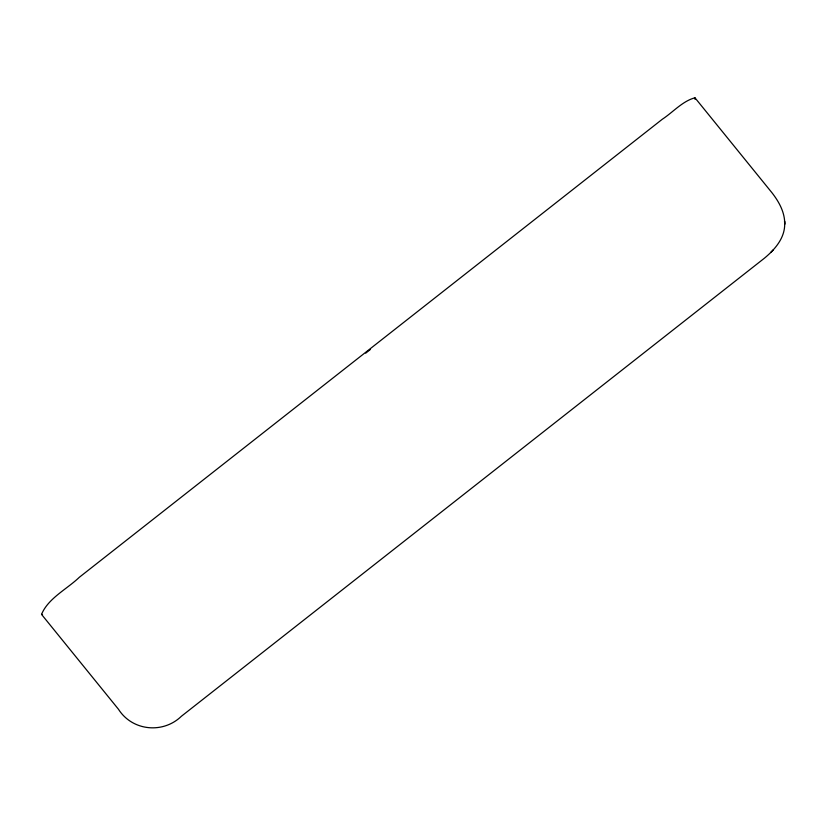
<?xml version="1.0" encoding="UTF-8"?>
<svg xmlns="http://www.w3.org/2000/svg" width="826" height="826" viewBox="0 0 826 826"><rect width="100%" height="100%" fill="white"/><g stroke="black" fill="none" stroke-linecap="round" stroke-linejoin="round"><path stroke-width="1.24" d="M784.7 224.342C784.669 238.415 774.612 249.741 764.391 258.218L181.4 716.256C163.104 734.015 132.356 731.072 118.5 709.297L41.537 614.399C48.053 598.344 67.03 589.103 79.358 577.26L662.338 119.223C672.994 112.233 682.555 101.071 694.965 97.798L771.918 192.685C778.99 201.74 785.01 212.519 784.7 224.342L784.566 221.141L784.679 223.639M695.038 99.347L694.965 97.798M770.668 252.539L773.404 249.689M42.539 614.554L41.537 614.399M365.722 353.156A84.097 8.374 -39 0 1 370.461 349.408"/></g></svg>
